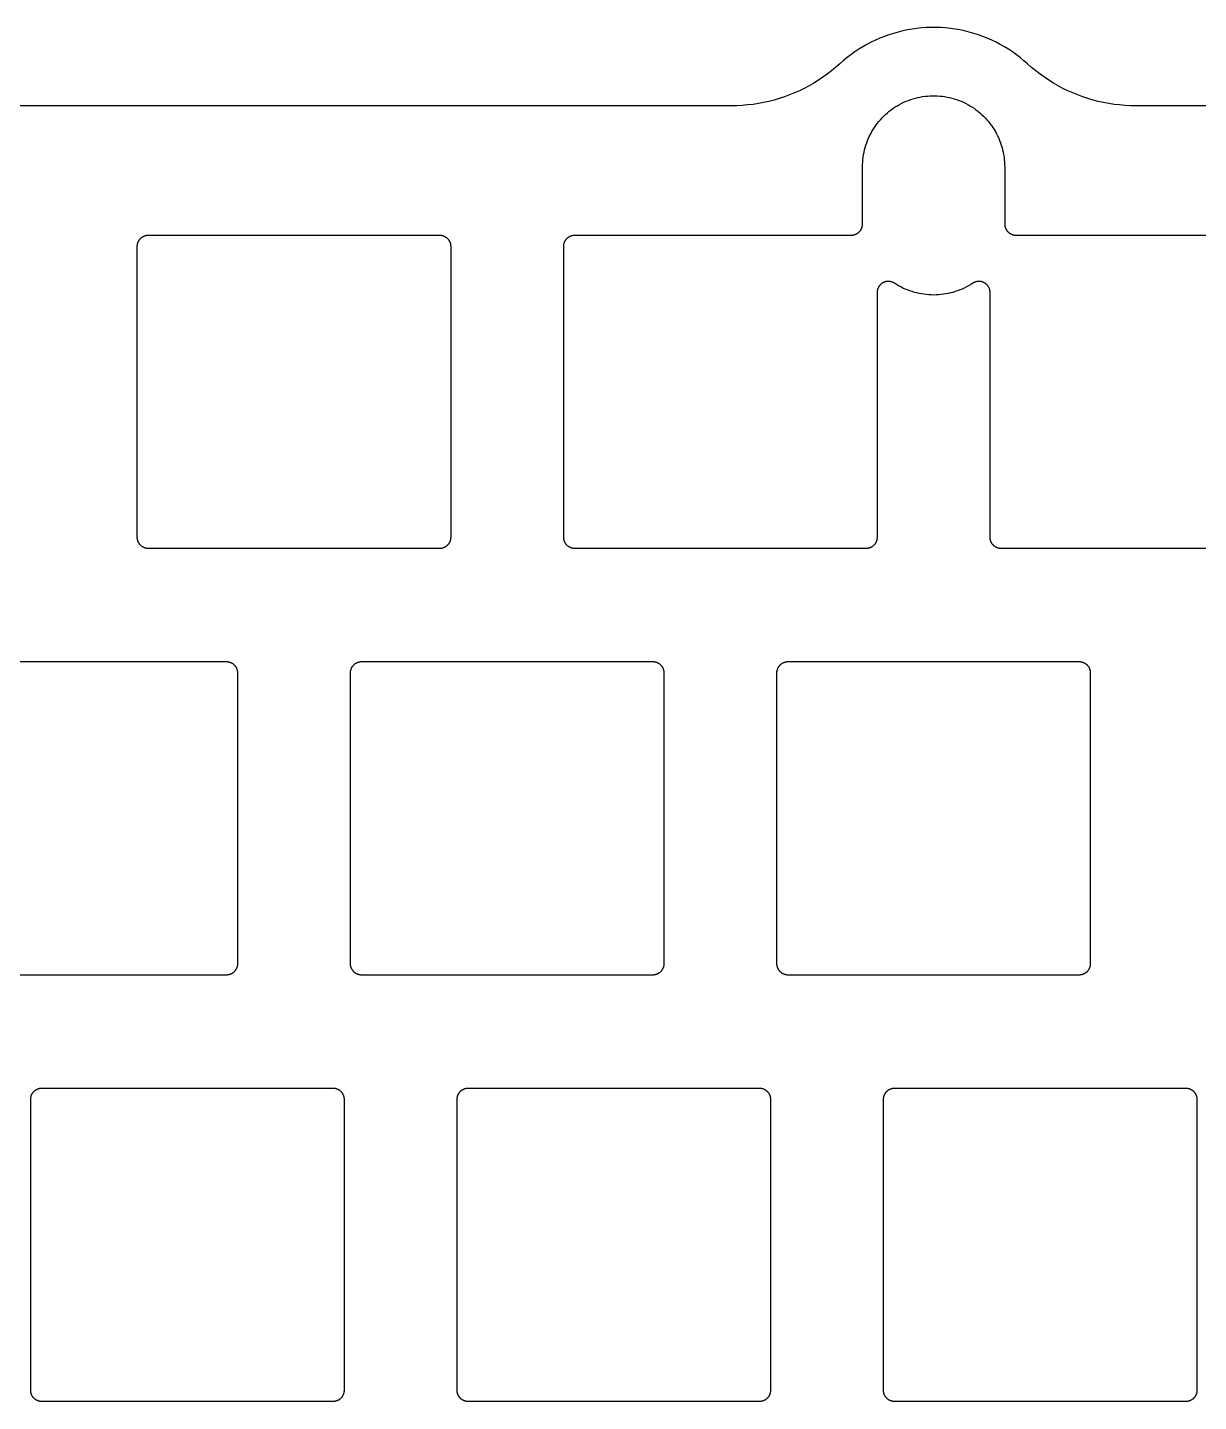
# Model space of a CAD drawing. Header units: millimetres. Extents: x 607 to 893, y -189 to -81.
# Drawn here: x 795.2 to 847.6, y -142.1 to -80.7 of the extents above; entities that cross this region are included whole.
import ezdxf

# ---------------------------------------------------------------- set-up
doc = ezdxf.new("R2010")
doc.units = ezdxf.units.MM
doc.layers.add('Layer 01', color=18, linetype='Continuous', true_color=0x000000)

msp = doc.modelspace()

# ---------------------------------------------------------------- linework, layer by layer
at = {"layer": 'Layer 01'}
for points in [[(839.92, -82.362), (839.76, -82.22), (839.594, -82.084), (839.424, -81.954), (839.25, -81.83), (839.071, -81.712), (838.889, -81.6), (838.702, -81.494), (838.513, -81.395), (838.32, -81.302), (838.124, -81.216), (837.925, -81.137), (837.723, -81.065), (837.519, -81), (837.313, -80.942), (837.105, -80.891), (836.896, -80.847), (836.685, -80.81), (836.473, -80.781), (836.26, -80.759), (836.046, -80.744), (835.832, -80.737), (835.618, -80.737), (835.404, -80.744), (835.19, -80.759), (834.977, -80.781), (834.765, -80.81), (834.554, -80.847), (834.345, -80.891), (834.137, -80.942), (833.931, -81), (833.727, -81.065), (833.525, -81.137), (833.326, -81.216), (833.13, -81.302), (832.937, -81.395), (832.748, -81.494), (832.561, -81.6), (832.379, -81.712), (832.2, -81.83), (832.026, -81.954), (831.856, -82.084), (831.69, -82.22), (831.53, -82.362)], [(831.53, -82.362), (831.349, -82.521), (831.163, -82.674), (830.972, -82.821), (830.776, -82.962), (830.575, -83.096), (830.37, -83.223), (830.161, -83.343), (829.948, -83.456), (829.731, -83.562), (829.511, -83.66), (829.287, -83.751), (829.061, -83.834), (828.832, -83.91), (828.601, -83.978), (828.367, -84.038), (828.132, -84.09), (827.895, -84.135), (827.656, -84.171), (827.417, -84.199), (827.176, -84.219), (826.936, -84.232), (826.694, -84.236)], [(844.756, -84.236), (844.514, -84.232), (844.274, -84.219), (844.033, -84.199), (843.794, -84.171), (843.555, -84.135), (843.318, -84.09), (843.083, -84.038), (842.849, -83.978), (842.618, -83.91), (842.389, -83.834), (842.163, -83.751), (841.939, -83.66), (841.719, -83.562), (841.502, -83.456), (841.289, -83.343), (841.08, -83.223), (840.875, -83.096), (840.674, -82.962), (840.478, -82.821), (840.287, -82.674), (840.101, -82.521), (839.92, -82.362)], [(832.55, -86.961), (832.552, -86.851), (832.558, -86.742), (832.567, -86.632), (832.58, -86.524), (832.597, -86.415), (832.618, -86.308), (832.642, -86.201), (832.67, -86.095), (832.702, -85.99), (832.737, -85.886), (832.776, -85.784), (832.819, -85.683), (832.864, -85.583), (832.914, -85.485), (832.966, -85.389), (833.022, -85.295), (833.081, -85.202), (833.144, -85.112), (833.209, -85.024), (833.277, -84.939), (833.348, -84.855), (833.423, -84.775), (833.499, -84.696), (833.579, -84.621), (833.661, -84.548), (833.745, -84.478), (833.832, -84.412), (833.921, -84.348), (834.013, -84.287), (834.106, -84.23), (834.201, -84.175), (834.298, -84.124), (834.397, -84.077), (834.497, -84.033), (834.599, -83.992), (834.702, -83.955), (834.807, -83.921), (834.912, -83.892), (835.018, -83.865), (835.126, -83.843), (835.234, -83.824), (835.342, -83.809), (835.451, -83.798), (835.561, -83.79), (835.67, -83.786), (835.78, -83.786), (835.889, -83.79), (835.999, -83.798), (836.108, -83.809), (836.216, -83.824), (836.324, -83.843), (836.432, -83.865), (836.538, -83.892), (836.643, -83.921), (836.748, -83.955), (836.851, -83.992), (836.953, -84.033), (837.053, -84.077), (837.152, -84.124), (837.249, -84.175), (837.344, -84.23), (837.437, -84.287), (837.529, -84.348), (837.618, -84.412), (837.705, -84.478), (837.789, -84.548), (837.871, -84.621), (837.951, -84.696), (838.027, -84.775), (838.102, -84.855), (838.173, -84.939), (838.241, -85.024), (838.306, -85.112), (838.369, -85.202), (838.428, -85.295), (838.484, -85.389), (838.536, -85.485), (838.586, -85.583), (838.631, -85.683), (838.674, -85.784), (838.713, -85.886), (838.748, -85.99), (838.78, -86.095), (838.808, -86.201), (838.832, -86.308), (838.853, -86.415), (838.87, -86.524), (838.883, -86.632), (838.892, -86.742), (838.898, -86.851), (838.9, -86.961)], [(826.694, -84.236), (673.306, -84.236)], [(867.6, -84.236), (844.756, -84.236)], [(832.55, -89.511), (832.55, -86.961)], [(838.9, -86.961), (838.9, -89.511)], [(832.05, -90.011), (832.067, -90.01), (832.084, -90.01), (832.101, -90.008), (832.118, -90.006), (832.135, -90.003), (832.152, -90), (832.168, -89.996), (832.185, -89.992), (832.201, -89.987), (832.217, -89.982), (832.233, -89.976), (832.249, -89.969), (832.265, -89.962), (832.28, -89.955), (832.295, -89.947), (832.31, -89.938), (832.324, -89.929), (832.338, -89.919), (832.352, -89.909), (832.366, -89.899), (832.379, -89.888), (832.391, -89.876), (832.404, -89.864), (832.415, -89.852), (832.427, -89.839), (832.438, -89.826), (832.448, -89.813), (832.458, -89.799), (832.468, -89.785), (832.477, -89.77), (832.486, -89.756), (832.494, -89.741), (832.502, -89.725), (832.509, -89.71), (832.515, -89.694), (832.521, -89.678), (832.527, -89.662), (832.531, -89.646), (832.536, -89.629), (832.54, -89.612), (832.543, -89.596), (832.545, -89.579), (832.547, -89.562), (832.549, -89.545), (832.55, -89.528), (832.55, -89.511)], [(838.9, -89.511), (838.9, -89.528), (838.901, -89.546), (838.903, -89.563), (838.905, -89.58), (838.908, -89.598), (838.911, -89.615), (838.915, -89.632), (838.919, -89.649), (838.924, -89.665), (838.93, -89.682), (838.936, -89.698), (838.943, -89.714), (838.951, -89.73), (838.959, -89.745), (838.967, -89.761), (838.976, -89.776), (838.985, -89.79), (838.995, -89.805), (839.006, -89.819), (839.017, -89.832), (839.028, -89.845), (839.04, -89.858), (839.053, -89.87), (839.065, -89.882), (839.079, -89.894), (839.092, -89.905), (839.106, -89.915), (839.12, -89.925), (839.135, -89.935), (839.15, -89.944), (839.165, -89.952), (839.181, -89.96), (839.197, -89.967), (839.213, -89.974), (839.229, -89.981), (839.245, -89.986), (839.262, -89.991), (839.279, -89.996), (839.296, -90), (839.313, -90.003), (839.33, -90.006), (839.348, -90.008), (839.365, -90.009), (839.383, -90.01), (839.4, -90.011)], [(800.15, -90.511), (800.15, -90.494), (800.151, -90.477), (800.153, -90.46), (800.155, -90.443), (800.157, -90.426), (800.16, -90.409), (800.164, -90.392), (800.169, -90.376), (800.173, -90.359), (800.179, -90.343), (800.185, -90.327), (800.191, -90.311), (800.198, -90.296), (800.206, -90.281), (800.214, -90.266), (800.223, -90.251), (800.232, -90.236), (800.242, -90.222), (800.252, -90.209), (800.262, -90.195), (800.273, -90.182), (800.285, -90.169), (800.296, -90.157), (800.309, -90.145), (800.321, -90.134), (800.334, -90.123), (800.348, -90.112), (800.362, -90.102), (800.376, -90.093), (800.39, -90.083), (800.405, -90.075), (800.42, -90.067), (800.435, -90.059), (800.451, -90.052), (800.467, -90.046), (800.483, -90.04), (800.499, -90.034), (800.515, -90.029), (800.532, -90.025), (800.548, -90.021), (800.565, -90.018), (800.582, -90.015), (800.599, -90.013), (800.616, -90.012), (800.633, -90.011), (800.65, -90.011)], [(800.65, -90.011), (813.65, -90.011)], [(813.65, -90.011), (813.667, -90.011), (813.684, -90.012), (813.701, -90.013), (813.718, -90.015), (813.735, -90.018), (813.752, -90.021), (813.768, -90.025), (813.785, -90.029), (813.801, -90.034), (813.817, -90.04), (813.833, -90.046), (813.849, -90.052), (813.865, -90.059), (813.88, -90.067), (813.895, -90.075), (813.91, -90.083), (813.924, -90.093), (813.938, -90.102), (813.952, -90.112), (813.966, -90.123), (813.979, -90.134), (813.991, -90.145), (814.004, -90.157), (814.015, -90.169), (814.027, -90.182), (814.038, -90.195), (814.048, -90.209), (814.058, -90.222), (814.068, -90.236), (814.077, -90.251), (814.086, -90.266), (814.094, -90.281), (814.102, -90.296), (814.109, -90.311), (814.115, -90.327), (814.121, -90.343), (814.127, -90.359), (814.131, -90.376), (814.136, -90.392), (814.14, -90.409), (814.143, -90.426), (814.145, -90.443), (814.147, -90.46), (814.149, -90.477), (814.15, -90.494), (814.15, -90.511)], [(819.2, -90.511), (819.2, -90.494), (819.201, -90.477), (819.203, -90.46), (819.205, -90.443), (819.207, -90.426), (819.21, -90.409), (819.214, -90.392), (819.219, -90.376), (819.223, -90.359), (819.229, -90.343), (819.235, -90.327), (819.241, -90.311), (819.248, -90.296), (819.256, -90.281), (819.264, -90.266), (819.273, -90.251), (819.282, -90.236), (819.292, -90.222), (819.302, -90.209), (819.312, -90.195), (819.323, -90.182), (819.335, -90.169), (819.346, -90.157), (819.359, -90.145), (819.371, -90.134), (819.384, -90.123), (819.398, -90.112), (819.412, -90.102), (819.426, -90.093), (819.44, -90.083), (819.455, -90.075), (819.47, -90.067), (819.485, -90.059), (819.501, -90.052), (819.517, -90.046), (819.533, -90.04), (819.549, -90.034), (819.565, -90.029), (819.582, -90.025), (819.598, -90.021), (819.615, -90.018), (819.632, -90.015), (819.649, -90.013), (819.666, -90.012), (819.683, -90.011), (819.7, -90.011)], [(819.7, -90.011), (832.05, -90.011)], [(839.4, -90.011), (851.75, -90.011)], [(800.15, -103.511), (800.15, -90.511)], [(814.15, -90.511), (814.15, -103.511)], [(819.2, -103.511), (819.2, -90.511)], [(833.976, -92.16), (833.961, -92.151), (833.946, -92.142), (833.931, -92.134), (833.915, -92.126), (833.899, -92.119), (833.883, -92.112), (833.867, -92.106), (833.85, -92.101), (833.834, -92.096), (833.817, -92.091), (833.8, -92.088), (833.783, -92.084), (833.766, -92.082), (833.748, -92.08), (833.731, -92.078), (833.714, -92.078), (833.696, -92.077), (833.679, -92.078), (833.662, -92.079), (833.644, -92.081), (833.627, -92.083), (833.61, -92.086), (833.593, -92.089), (833.576, -92.093), (833.559, -92.098), (833.543, -92.103), (833.526, -92.109), (833.51, -92.115), (833.494, -92.122), (833.479, -92.129), (833.463, -92.137), (833.448, -92.146), (833.433, -92.155), (833.419, -92.164), (833.404, -92.174), (833.391, -92.185), (833.377, -92.196), (833.364, -92.207), (833.351, -92.219), (833.339, -92.231), (833.327, -92.244), (833.316, -92.257), (833.305, -92.271), (833.295, -92.285), (833.285, -92.299), (833.275, -92.314), (833.266, -92.328), (833.258, -92.344), (833.25, -92.359), (833.243, -92.375), (833.236, -92.391), (833.23, -92.407), (833.224, -92.424), (833.219, -92.44), (833.215, -92.457), (833.211, -92.474), (833.208, -92.491), (833.205, -92.508), (833.203, -92.525), (833.201, -92.543), (833.2, -92.56), (833.2, -92.577)], [(833.2, -92.577), (833.2, -103.511)], [(837.474, -92.16), (837.383, -92.219), (837.289, -92.274), (837.193, -92.326), (837.095, -92.375), (836.996, -92.42), (836.896, -92.462), (836.794, -92.5), (836.69, -92.535), (836.586, -92.567), (836.481, -92.594), (836.374, -92.619), (836.267, -92.639), (836.16, -92.656), (836.051, -92.669), (835.943, -92.678), (835.834, -92.684), (835.725, -92.686), (835.616, -92.684), (835.507, -92.678), (835.399, -92.669), (835.29, -92.656), (835.183, -92.639), (835.076, -92.619), (834.969, -92.594), (834.864, -92.567), (834.76, -92.535), (834.656, -92.5), (834.554, -92.462), (834.454, -92.42), (834.355, -92.375), (834.257, -92.326), (834.161, -92.274), (834.067, -92.219), (833.976, -92.16)], [(838.25, -92.577), (838.25, -92.56), (838.249, -92.543), (838.247, -92.525), (838.245, -92.508), (838.242, -92.491), (838.239, -92.474), (838.235, -92.457), (838.231, -92.44), (838.226, -92.424), (838.22, -92.407), (838.214, -92.391), (838.207, -92.375), (838.2, -92.359), (838.192, -92.344), (838.184, -92.328), (838.175, -92.314), (838.165, -92.299), (838.155, -92.285), (838.145, -92.271), (838.134, -92.257), (838.123, -92.244), (838.111, -92.231), (838.099, -92.219), (838.086, -92.207), (838.073, -92.196), (838.059, -92.185), (838.046, -92.174), (838.031, -92.164), (838.017, -92.155), (838.002, -92.146), (837.987, -92.137), (837.971, -92.129), (837.956, -92.122), (837.94, -92.115), (837.924, -92.109), (837.907, -92.103), (837.891, -92.098), (837.874, -92.093), (837.857, -92.089), (837.84, -92.086), (837.823, -92.083), (837.806, -92.081), (837.788, -92.079), (837.771, -92.078), (837.754, -92.077), (837.736, -92.078), (837.719, -92.078), (837.702, -92.08), (837.684, -92.082), (837.667, -92.084), (837.65, -92.088), (837.633, -92.091), (837.616, -92.096), (837.6, -92.101), (837.583, -92.106), (837.567, -92.112), (837.551, -92.119), (837.535, -92.126), (837.519, -92.134), (837.504, -92.142), (837.489, -92.151), (837.474, -92.16)], [(838.25, -103.511), (838.25, -92.577)], [(800.65, -104.011), (800.633, -104.01), (800.616, -104.01), (800.599, -104.008), (800.582, -104.006), (800.565, -104.003), (800.548, -104), (800.532, -103.996), (800.515, -103.992), (800.499, -103.987), (800.483, -103.982), (800.467, -103.976), (800.451, -103.969), (800.435, -103.962), (800.42, -103.955), (800.405, -103.947), (800.39, -103.938), (800.376, -103.929), (800.362, -103.919), (800.348, -103.909), (800.334, -103.899), (800.321, -103.888), (800.309, -103.876), (800.296, -103.864), (800.285, -103.852), (800.273, -103.839), (800.262, -103.826), (800.252, -103.813), (800.242, -103.799), (800.232, -103.785), (800.223, -103.77), (800.214, -103.756), (800.206, -103.741), (800.198, -103.725), (800.191, -103.71), (800.185, -103.694), (800.179, -103.678), (800.173, -103.662), (800.169, -103.646), (800.164, -103.629), (800.16, -103.612), (800.157, -103.596), (800.155, -103.579), (800.153, -103.562), (800.151, -103.545), (800.15, -103.528), (800.15, -103.511)], [(814.15, -103.511), (814.15, -103.528), (814.149, -103.545), (814.147, -103.562), (814.145, -103.579), (814.143, -103.596), (814.14, -103.612), (814.136, -103.629), (814.131, -103.646), (814.127, -103.662), (814.121, -103.678), (814.115, -103.694), (814.109, -103.71), (814.102, -103.725), (814.094, -103.741), (814.086, -103.756), (814.077, -103.77), (814.068, -103.785), (814.058, -103.799), (814.048, -103.813), (814.038, -103.826), (814.027, -103.839), (814.015, -103.852), (814.004, -103.864), (813.991, -103.876), (813.979, -103.888), (813.966, -103.899), (813.952, -103.909), (813.938, -103.919), (813.924, -103.929), (813.91, -103.938), (813.895, -103.947), (813.88, -103.955), (813.865, -103.962), (813.849, -103.969), (813.833, -103.976), (813.817, -103.982), (813.801, -103.987), (813.785, -103.992), (813.768, -103.996), (813.752, -104), (813.735, -104.003), (813.718, -104.006), (813.701, -104.008), (813.684, -104.01), (813.667, -104.01), (813.65, -104.011)], [(819.7, -104.011), (819.683, -104.01), (819.666, -104.01), (819.649, -104.008), (819.632, -104.006), (819.615, -104.003), (819.598, -104), (819.582, -103.996), (819.565, -103.992), (819.549, -103.987), (819.533, -103.982), (819.517, -103.976), (819.501, -103.969), (819.485, -103.962), (819.47, -103.955), (819.455, -103.947), (819.44, -103.938), (819.426, -103.929), (819.412, -103.919), (819.398, -103.909), (819.384, -103.899), (819.371, -103.888), (819.359, -103.876), (819.346, -103.864), (819.335, -103.852), (819.323, -103.839), (819.312, -103.826), (819.302, -103.813), (819.292, -103.799), (819.282, -103.785), (819.273, -103.77), (819.264, -103.756), (819.256, -103.741), (819.248, -103.725), (819.241, -103.71), (819.235, -103.694), (819.229, -103.678), (819.223, -103.662), (819.219, -103.646), (819.214, -103.629), (819.21, -103.612), (819.207, -103.596), (819.205, -103.579), (819.203, -103.562), (819.201, -103.545), (819.2, -103.528), (819.2, -103.511)], [(833.2, -103.511), (833.2, -103.528), (833.199, -103.545), (833.197, -103.562), (833.195, -103.579), (833.193, -103.596), (833.19, -103.612), (833.186, -103.629), (833.181, -103.646), (833.177, -103.662), (833.171, -103.678), (833.165, -103.694), (833.159, -103.71), (833.152, -103.725), (833.144, -103.741), (833.136, -103.756), (833.127, -103.77), (833.118, -103.785), (833.108, -103.799), (833.098, -103.813), (833.088, -103.826), (833.077, -103.839), (833.065, -103.852), (833.054, -103.864), (833.041, -103.876), (833.029, -103.888), (833.016, -103.899), (833.002, -103.909), (832.988, -103.919), (832.974, -103.929), (832.96, -103.938), (832.945, -103.947), (832.93, -103.955), (832.915, -103.962), (832.899, -103.969), (832.883, -103.976), (832.867, -103.982), (832.851, -103.987), (832.835, -103.992), (832.818, -103.996), (832.802, -104), (832.785, -104.003), (832.768, -104.006), (832.751, -104.008), (832.734, -104.01), (832.717, -104.01), (832.7, -104.011)], [(838.75, -104.011), (838.733, -104.01), (838.716, -104.01), (838.699, -104.008), (838.682, -104.006), (838.665, -104.003), (838.648, -104), (838.632, -103.996), (838.615, -103.992), (838.599, -103.987), (838.583, -103.982), (838.567, -103.976), (838.551, -103.969), (838.535, -103.962), (838.52, -103.955), (838.505, -103.947), (838.49, -103.938), (838.476, -103.929), (838.462, -103.919), (838.448, -103.909), (838.434, -103.899), (838.421, -103.888), (838.409, -103.876), (838.396, -103.864), (838.385, -103.852), (838.373, -103.839), (838.362, -103.826), (838.352, -103.813), (838.342, -103.799), (838.332, -103.785), (838.323, -103.77), (838.314, -103.756), (838.306, -103.741), (838.298, -103.725), (838.291, -103.71), (838.285, -103.694), (838.279, -103.678), (838.273, -103.662), (838.269, -103.646), (838.264, -103.629), (838.26, -103.612), (838.257, -103.596), (838.255, -103.579), (838.253, -103.562), (838.251, -103.545), (838.25, -103.528), (838.25, -103.511)], [(813.65, -104.011), (800.65, -104.011)], [(832.7, -104.011), (819.7, -104.011)], [(851.75, -104.011), (838.75, -104.011)], [(791.125, -109.061), (804.125, -109.061)], [(804.125, -109.061), (804.142, -109.061), (804.159, -109.062), (804.176, -109.063), (804.193, -109.065), (804.21, -109.068), (804.227, -109.071), (804.243, -109.075), (804.26, -109.079), (804.276, -109.084), (804.292, -109.09), (804.308, -109.096), (804.324, -109.102), (804.34, -109.109), (804.355, -109.117), (804.37, -109.125), (804.385, -109.133), (804.399, -109.143), (804.413, -109.152), (804.427, -109.162), (804.441, -109.173), (804.454, -109.184), (804.466, -109.195), (804.479, -109.207), (804.49, -109.219), (804.502, -109.232), (804.513, -109.245), (804.523, -109.259), (804.533, -109.272), (804.543, -109.286), (804.552, -109.301), (804.561, -109.316), (804.569, -109.331), (804.577, -109.346), (804.584, -109.361), (804.59, -109.377), (804.596, -109.393), (804.602, -109.409), (804.606, -109.426), (804.611, -109.442), (804.615, -109.459), (804.618, -109.476), (804.62, -109.493), (804.622, -109.51), (804.624, -109.527), (804.625, -109.544), (804.625, -109.561)], [(809.675, -109.561), (809.675, -109.544), (809.676, -109.527), (809.678, -109.51), (809.68, -109.493), (809.682, -109.476), (809.685, -109.459), (809.689, -109.442), (809.694, -109.426), (809.698, -109.409), (809.704, -109.393), (809.71, -109.377), (809.716, -109.361), (809.723, -109.346), (809.731, -109.331), (809.739, -109.316), (809.748, -109.301), (809.757, -109.286), (809.767, -109.272), (809.777, -109.259), (809.787, -109.245), (809.798, -109.232), (809.81, -109.219), (809.821, -109.207), (809.834, -109.195), (809.846, -109.184), (809.859, -109.173), (809.873, -109.162), (809.887, -109.152), (809.901, -109.143), (809.915, -109.133), (809.93, -109.125), (809.945, -109.117), (809.96, -109.109), (809.976, -109.102), (809.992, -109.096), (810.008, -109.09), (810.024, -109.084), (810.04, -109.079), (810.057, -109.075), (810.073, -109.071), (810.09, -109.068), (810.107, -109.065), (810.124, -109.063), (810.141, -109.062), (810.158, -109.061), (810.175, -109.061)], [(810.175, -109.061), (823.175, -109.061)], [(823.175, -109.061), (823.192, -109.061), (823.209, -109.062), (823.226, -109.063), (823.243, -109.065), (823.26, -109.068), (823.277, -109.071), (823.293, -109.075), (823.31, -109.079), (823.326, -109.084), (823.342, -109.09), (823.358, -109.096), (823.374, -109.102), (823.39, -109.109), (823.405, -109.117), (823.42, -109.125), (823.435, -109.133), (823.449, -109.143), (823.463, -109.152), (823.477, -109.162), (823.491, -109.173), (823.504, -109.184), (823.516, -109.195), (823.529, -109.207), (823.54, -109.219), (823.552, -109.232), (823.563, -109.245), (823.573, -109.259), (823.583, -109.272), (823.593, -109.286), (823.602, -109.301), (823.611, -109.316), (823.619, -109.331), (823.627, -109.346), (823.634, -109.361), (823.64, -109.377), (823.646, -109.393), (823.652, -109.409), (823.656, -109.426), (823.661, -109.442), (823.665, -109.459), (823.668, -109.476), (823.67, -109.493), (823.672, -109.51), (823.674, -109.527), (823.675, -109.544), (823.675, -109.561)], [(828.725, -109.561), (828.725, -109.544), (828.726, -109.527), (828.728, -109.51), (828.73, -109.493), (828.732, -109.476), (828.735, -109.459), (828.739, -109.442), (828.744, -109.426), (828.748, -109.409), (828.754, -109.393), (828.76, -109.377), (828.766, -109.361), (828.773, -109.346), (828.781, -109.331), (828.789, -109.316), (828.798, -109.301), (828.807, -109.286), (828.817, -109.272), (828.827, -109.259), (828.837, -109.245), (828.848, -109.232), (828.86, -109.219), (828.871, -109.207), (828.884, -109.195), (828.896, -109.184), (828.909, -109.173), (828.923, -109.162), (828.937, -109.152), (828.951, -109.143), (828.965, -109.133), (828.98, -109.125), (828.995, -109.117), (829.01, -109.109), (829.026, -109.102), (829.042, -109.096), (829.058, -109.09), (829.074, -109.084), (829.09, -109.079), (829.107, -109.075), (829.123, -109.071), (829.14, -109.068), (829.157, -109.065), (829.174, -109.063), (829.191, -109.062), (829.208, -109.061), (829.225, -109.061)], [(829.225, -109.061), (842.225, -109.061)], [(842.225, -109.061), (842.242, -109.061), (842.259, -109.062), (842.276, -109.063), (842.293, -109.065), (842.31, -109.068), (842.327, -109.071), (842.343, -109.075), (842.36, -109.079), (842.376, -109.084), (842.392, -109.09), (842.408, -109.096), (842.424, -109.102), (842.44, -109.109), (842.455, -109.117), (842.47, -109.125), (842.485, -109.133), (842.499, -109.143), (842.513, -109.152), (842.527, -109.162), (842.541, -109.173), (842.554, -109.184), (842.566, -109.195), (842.579, -109.207), (842.59, -109.219), (842.602, -109.232), (842.613, -109.245), (842.623, -109.259), (842.633, -109.272), (842.643, -109.286), (842.652, -109.301), (842.661, -109.316), (842.669, -109.331), (842.677, -109.346), (842.684, -109.361), (842.69, -109.377), (842.696, -109.393), (842.702, -109.409), (842.706, -109.426), (842.711, -109.442), (842.715, -109.459), (842.718, -109.476), (842.72, -109.493), (842.722, -109.51), (842.724, -109.527), (842.725, -109.544), (842.725, -109.561)], [(804.625, -109.561), (804.625, -122.561)], [(809.675, -122.561), (809.675, -109.561)], [(823.675, -109.561), (823.675, -122.561)], [(828.725, -122.561), (828.725, -109.561)], [(842.725, -109.561), (842.725, -122.561)], [(804.625, -122.561), (804.625, -122.578), (804.624, -122.595), (804.622, -122.612), (804.62, -122.629), (804.618, -122.646), (804.615, -122.662), (804.611, -122.679), (804.606, -122.696), (804.602, -122.712), (804.596, -122.728), (804.59, -122.744), (804.584, -122.76), (804.577, -122.775), (804.569, -122.791), (804.561, -122.806), (804.552, -122.82), (804.543, -122.835), (804.533, -122.849), (804.523, -122.863), (804.513, -122.876), (804.502, -122.889), (804.49, -122.902), (804.479, -122.914), (804.466, -122.926), (804.454, -122.938), (804.441, -122.949), (804.427, -122.959), (804.413, -122.969), (804.399, -122.979), (804.385, -122.988), (804.37, -122.997), (804.355, -123.005), (804.34, -123.012), (804.324, -123.019), (804.308, -123.026), (804.292, -123.032), (804.276, -123.037), (804.26, -123.042), (804.243, -123.046), (804.227, -123.05), (804.21, -123.053), (804.193, -123.056), (804.176, -123.058), (804.159, -123.06), (804.142, -123.06), (804.125, -123.061)], [(810.175, -123.061), (810.158, -123.06), (810.141, -123.06), (810.124, -123.058), (810.107, -123.056), (810.09, -123.053), (810.073, -123.05), (810.057, -123.046), (810.04, -123.042), (810.024, -123.037), (810.008, -123.032), (809.992, -123.026), (809.976, -123.019), (809.96, -123.012), (809.945, -123.005), (809.93, -122.997), (809.915, -122.988), (809.901, -122.979), (809.887, -122.969), (809.873, -122.959), (809.859, -122.949), (809.846, -122.938), (809.834, -122.926), (809.821, -122.914), (809.81, -122.902), (809.798, -122.889), (809.787, -122.876), (809.777, -122.863), (809.767, -122.849), (809.757, -122.835), (809.748, -122.82), (809.739, -122.806), (809.731, -122.791), (809.723, -122.775), (809.716, -122.76), (809.71, -122.744), (809.704, -122.728), (809.698, -122.712), (809.694, -122.696), (809.689, -122.679), (809.685, -122.662), (809.682, -122.646), (809.68, -122.629), (809.678, -122.612), (809.676, -122.595), (809.675, -122.578), (809.675, -122.561)], [(823.675, -122.561), (823.675, -122.578), (823.674, -122.595), (823.672, -122.612), (823.67, -122.629), (823.668, -122.646), (823.665, -122.662), (823.661, -122.679), (823.656, -122.696), (823.652, -122.712), (823.646, -122.728), (823.64, -122.744), (823.634, -122.76), (823.627, -122.775), (823.619, -122.791), (823.611, -122.806), (823.602, -122.82), (823.593, -122.835), (823.583, -122.849), (823.573, -122.863), (823.563, -122.876), (823.552, -122.889), (823.54, -122.902), (823.529, -122.914), (823.516, -122.926), (823.504, -122.938), (823.491, -122.949), (823.477, -122.959), (823.463, -122.969), (823.449, -122.979), (823.435, -122.988), (823.42, -122.997), (823.405, -123.005), (823.39, -123.012), (823.374, -123.019), (823.358, -123.026), (823.342, -123.032), (823.326, -123.037), (823.31, -123.042), (823.293, -123.046), (823.277, -123.05), (823.26, -123.053), (823.243, -123.056), (823.226, -123.058), (823.209, -123.06), (823.192, -123.06), (823.175, -123.061)], [(829.225, -123.061), (829.208, -123.06), (829.191, -123.06), (829.174, -123.058), (829.157, -123.056), (829.14, -123.053), (829.123, -123.05), (829.107, -123.046), (829.09, -123.042), (829.074, -123.037), (829.058, -123.032), (829.042, -123.026), (829.026, -123.019), (829.01, -123.012), (828.995, -123.005), (828.98, -122.997), (828.965, -122.988), (828.951, -122.979), (828.937, -122.969), (828.923, -122.959), (828.909, -122.949), (828.896, -122.938), (828.884, -122.926), (828.871, -122.914), (828.86, -122.902), (828.848, -122.889), (828.837, -122.876), (828.827, -122.863), (828.817, -122.849), (828.807, -122.835), (828.798, -122.82), (828.789, -122.806), (828.781, -122.791), (828.773, -122.775), (828.766, -122.76), (828.76, -122.744), (828.754, -122.728), (828.748, -122.712), (828.744, -122.696), (828.739, -122.679), (828.735, -122.662), (828.732, -122.646), (828.73, -122.629), (828.728, -122.612), (828.726, -122.595), (828.725, -122.578), (828.725, -122.561)], [(842.725, -122.561), (842.725, -122.578), (842.724, -122.595), (842.722, -122.612), (842.72, -122.629), (842.718, -122.646), (842.715, -122.662), (842.711, -122.679), (842.706, -122.696), (842.702, -122.712), (842.696, -122.728), (842.69, -122.744), (842.684, -122.76), (842.677, -122.775), (842.669, -122.791), (842.661, -122.806), (842.652, -122.82), (842.643, -122.835), (842.633, -122.849), (842.623, -122.863), (842.613, -122.876), (842.602, -122.889), (842.59, -122.902), (842.579, -122.914), (842.566, -122.926), (842.554, -122.938), (842.541, -122.949), (842.527, -122.959), (842.513, -122.969), (842.499, -122.979), (842.485, -122.988), (842.47, -122.997), (842.455, -123.005), (842.44, -123.012), (842.424, -123.019), (842.408, -123.026), (842.392, -123.032), (842.376, -123.037), (842.36, -123.042), (842.343, -123.046), (842.327, -123.05), (842.31, -123.053), (842.293, -123.056), (842.276, -123.058), (842.259, -123.06), (842.242, -123.06), (842.225, -123.061)], [(804.125, -123.061), (791.125, -123.061)], [(823.175, -123.061), (810.175, -123.061)], [(842.225, -123.061), (829.225, -123.061)], [(795.388, -128.611), (795.388, -128.594), (795.389, -128.577), (795.39, -128.56), (795.392, -128.543), (795.395, -128.526), (795.398, -128.509), (795.402, -128.492), (795.406, -128.476), (795.411, -128.459), (795.416, -128.443), (795.422, -128.427), (795.429, -128.411), (795.436, -128.396), (795.444, -128.381), (795.452, -128.366), (795.46, -128.351), (795.469, -128.336), (795.479, -128.322), (795.489, -128.309), (795.5, -128.295), (795.511, -128.282), (795.522, -128.269), (795.534, -128.257), (795.546, -128.245), (795.559, -128.234), (795.572, -128.223), (795.585, -128.212), (795.599, -128.202), (795.613, -128.193), (795.628, -128.183), (795.642, -128.175), (795.657, -128.167), (795.673, -128.159), (795.688, -128.152), (795.704, -128.146), (795.72, -128.14), (795.736, -128.134), (795.753, -128.129), (795.769, -128.125), (795.786, -128.121), (795.803, -128.118), (795.819, -128.115), (795.836, -128.113), (795.853, -128.112), (795.87, -128.111), (795.888, -128.111)], [(795.888, -128.111), (808.888, -128.111)], [(808.888, -128.111), (808.905, -128.111), (808.922, -128.112), (808.939, -128.113), (808.956, -128.115), (808.972, -128.118), (808.989, -128.121), (809.006, -128.125), (809.022, -128.129), (809.039, -128.134), (809.055, -128.14), (809.071, -128.146), (809.087, -128.152), (809.102, -128.159), (809.118, -128.167), (809.133, -128.175), (809.147, -128.183), (809.162, -128.193), (809.176, -128.202), (809.19, -128.212), (809.203, -128.223), (809.216, -128.234), (809.229, -128.245), (809.241, -128.257), (809.253, -128.269), (809.264, -128.282), (809.275, -128.295), (809.286, -128.309), (809.296, -128.322), (809.306, -128.336), (809.315, -128.351), (809.323, -128.366), (809.331, -128.381), (809.339, -128.396), (809.346, -128.411), (809.353, -128.427), (809.359, -128.443), (809.364, -128.459), (809.369, -128.476), (809.373, -128.492), (809.377, -128.509), (809.38, -128.526), (809.383, -128.543), (809.385, -128.56), (809.386, -128.577), (809.387, -128.594), (809.387, -128.611)], [(814.437, -128.611), (814.438, -128.594), (814.439, -128.577), (814.44, -128.56), (814.442, -128.543), (814.445, -128.526), (814.448, -128.509), (814.452, -128.492), (814.456, -128.476), (814.461, -128.459), (814.466, -128.443), (814.472, -128.427), (814.479, -128.411), (814.486, -128.396), (814.494, -128.381), (814.502, -128.366), (814.51, -128.351), (814.519, -128.336), (814.529, -128.322), (814.539, -128.309), (814.55, -128.295), (814.561, -128.282), (814.572, -128.269), (814.584, -128.257), (814.596, -128.245), (814.609, -128.234), (814.622, -128.223), (814.635, -128.212), (814.649, -128.202), (814.663, -128.193), (814.678, -128.183), (814.692, -128.175), (814.707, -128.167), (814.723, -128.159), (814.738, -128.152), (814.754, -128.146), (814.77, -128.14), (814.786, -128.134), (814.803, -128.129), (814.819, -128.125), (814.836, -128.121), (814.853, -128.118), (814.869, -128.115), (814.886, -128.113), (814.903, -128.112), (814.92, -128.111), (814.938, -128.111)], [(814.938, -128.111), (827.938, -128.111)], [(827.938, -128.111), (827.955, -128.111), (827.972, -128.112), (827.989, -128.113), (828.006, -128.115), (828.022, -128.118), (828.039, -128.121), (828.056, -128.125), (828.072, -128.129), (828.089, -128.134), (828.105, -128.14), (828.121, -128.146), (828.137, -128.152), (828.152, -128.159), (828.168, -128.167), (828.183, -128.175), (828.197, -128.183), (828.212, -128.193), (828.226, -128.202), (828.24, -128.212), (828.253, -128.223), (828.266, -128.234), (828.279, -128.245), (828.291, -128.257), (828.303, -128.269), (828.314, -128.282), (828.325, -128.295), (828.336, -128.309), (828.346, -128.322), (828.356, -128.336), (828.365, -128.351), (828.373, -128.366), (828.381, -128.381), (828.389, -128.396), (828.396, -128.411), (828.403, -128.427), (828.409, -128.443), (828.414, -128.459), (828.419, -128.476), (828.423, -128.492), (828.427, -128.509), (828.43, -128.526), (828.433, -128.543), (828.435, -128.56), (828.436, -128.577), (828.437, -128.594), (828.438, -128.611)], [(833.487, -128.611), (833.488, -128.594), (833.489, -128.577), (833.49, -128.56), (833.492, -128.543), (833.495, -128.526), (833.498, -128.509), (833.502, -128.492), (833.506, -128.476), (833.511, -128.459), (833.516, -128.443), (833.522, -128.427), (833.529, -128.411), (833.536, -128.396), (833.544, -128.381), (833.552, -128.366), (833.56, -128.351), (833.569, -128.336), (833.579, -128.322), (833.589, -128.309), (833.6, -128.295), (833.611, -128.282), (833.622, -128.269), (833.634, -128.257), (833.646, -128.245), (833.659, -128.234), (833.672, -128.223), (833.685, -128.212), (833.699, -128.202), (833.713, -128.193), (833.728, -128.183), (833.742, -128.175), (833.757, -128.167), (833.773, -128.159), (833.788, -128.152), (833.804, -128.146), (833.82, -128.14), (833.836, -128.134), (833.853, -128.129), (833.869, -128.125), (833.886, -128.121), (833.903, -128.118), (833.919, -128.115), (833.936, -128.113), (833.953, -128.112), (833.97, -128.111), (833.987, -128.111)], [(833.987, -128.111), (846.987, -128.111)], [(846.987, -128.111), (847.005, -128.111), (847.022, -128.112), (847.039, -128.113), (847.056, -128.115), (847.072, -128.118), (847.089, -128.121), (847.106, -128.125), (847.122, -128.129), (847.139, -128.134), (847.155, -128.14), (847.171, -128.146), (847.187, -128.152), (847.202, -128.159), (847.218, -128.167), (847.233, -128.175), (847.247, -128.183), (847.262, -128.193), (847.276, -128.202), (847.29, -128.212), (847.303, -128.223), (847.316, -128.234), (847.329, -128.245), (847.341, -128.257), (847.353, -128.269), (847.364, -128.282), (847.375, -128.295), (847.386, -128.309), (847.396, -128.322), (847.406, -128.336), (847.415, -128.351), (847.423, -128.366), (847.431, -128.381), (847.439, -128.396), (847.446, -128.411), (847.453, -128.427), (847.459, -128.443), (847.464, -128.459), (847.469, -128.476), (847.473, -128.492), (847.477, -128.509), (847.48, -128.526), (847.483, -128.543), (847.485, -128.56), (847.486, -128.577), (847.487, -128.594), (847.487, -128.611)], [(795.388, -141.611), (795.388, -128.611)], [(809.387, -128.611), (809.387, -141.611)], [(814.437, -141.611), (814.437, -128.611)], [(828.438, -128.611), (828.438, -141.611)], [(833.487, -141.611), (833.487, -128.611)], [(847.487, -128.611), (847.487, -141.611)], [(795.888, -142.111), (795.87, -142.11), (795.853, -142.11), (795.836, -142.108), (795.819, -142.106), (795.803, -142.103), (795.786, -142.1), (795.769, -142.096), (795.753, -142.092), (795.736, -142.087), (795.72, -142.082), (795.704, -142.076), (795.688, -142.069), (795.673, -142.062), (795.657, -142.055), (795.642, -142.047), (795.628, -142.038), (795.613, -142.029), (795.599, -142.019), (795.585, -142.009), (795.572, -141.999), (795.559, -141.988), (795.546, -141.976), (795.534, -141.964), (795.522, -141.952), (795.511, -141.939), (795.5, -141.926), (795.489, -141.913), (795.479, -141.899), (795.469, -141.885), (795.46, -141.87), (795.452, -141.856), (795.444, -141.841), (795.436, -141.825), (795.429, -141.81), (795.422, -141.794), (795.416, -141.778), (795.411, -141.762), (795.406, -141.746), (795.402, -141.729), (795.398, -141.712), (795.395, -141.696), (795.392, -141.679), (795.39, -141.662), (795.389, -141.645), (795.388, -141.628), (795.388, -141.611)], [(809.387, -141.611), (809.387, -141.628), (809.386, -141.645), (809.385, -141.662), (809.383, -141.679), (809.38, -141.696), (809.377, -141.712), (809.373, -141.729), (809.369, -141.746), (809.364, -141.762), (809.359, -141.778), (809.353, -141.794), (809.346, -141.81), (809.339, -141.825), (809.331, -141.841), (809.323, -141.856), (809.315, -141.87), (809.306, -141.885), (809.296, -141.899), (809.286, -141.913), (809.275, -141.926), (809.264, -141.939), (809.253, -141.952), (809.241, -141.964), (809.229, -141.976), (809.216, -141.988), (809.203, -141.999), (809.19, -142.009), (809.176, -142.019), (809.162, -142.029), (809.147, -142.038), (809.133, -142.047), (809.118, -142.055), (809.102, -142.062), (809.087, -142.069), (809.071, -142.076), (809.055, -142.082), (809.039, -142.087), (809.022, -142.092), (809.006, -142.096), (808.989, -142.1), (808.972, -142.103), (808.956, -142.106), (808.939, -142.108), (808.922, -142.11), (808.905, -142.11), (808.888, -142.111)], [(814.938, -142.111), (814.92, -142.11), (814.903, -142.11), (814.886, -142.108), (814.869, -142.106), (814.853, -142.103), (814.836, -142.1), (814.819, -142.096), (814.803, -142.092), (814.786, -142.087), (814.77, -142.082), (814.754, -142.076), (814.738, -142.069), (814.723, -142.062), (814.707, -142.055), (814.692, -142.047), (814.678, -142.038), (814.663, -142.029), (814.649, -142.019), (814.635, -142.009), (814.622, -141.999), (814.609, -141.988), (814.596, -141.976), (814.584, -141.964), (814.572, -141.952), (814.561, -141.939), (814.55, -141.926), (814.539, -141.913), (814.529, -141.899), (814.519, -141.885), (814.51, -141.87), (814.502, -141.856), (814.494, -141.841), (814.486, -141.825), (814.479, -141.81), (814.472, -141.794), (814.466, -141.778), (814.461, -141.762), (814.456, -141.746), (814.452, -141.729), (814.448, -141.712), (814.445, -141.696), (814.442, -141.679), (814.44, -141.662), (814.439, -141.645), (814.438, -141.628), (814.437, -141.611)], [(828.438, -141.611), (828.437, -141.628), (828.436, -141.645), (828.435, -141.662), (828.433, -141.679), (828.43, -141.696), (828.427, -141.712), (828.423, -141.729), (828.419, -141.746), (828.414, -141.762), (828.409, -141.778), (828.403, -141.794), (828.396, -141.81), (828.389, -141.825), (828.381, -141.841), (828.373, -141.856), (828.365, -141.87), (828.356, -141.885), (828.346, -141.899), (828.336, -141.913), (828.325, -141.926), (828.314, -141.939), (828.303, -141.952), (828.291, -141.964), (828.279, -141.976), (828.266, -141.988), (828.253, -141.999), (828.24, -142.009), (828.226, -142.019), (828.212, -142.029), (828.197, -142.038), (828.183, -142.047), (828.168, -142.055), (828.152, -142.062), (828.137, -142.069), (828.121, -142.076), (828.105, -142.082), (828.089, -142.087), (828.072, -142.092), (828.056, -142.096), (828.039, -142.1), (828.022, -142.103), (828.006, -142.106), (827.989, -142.108), (827.972, -142.11), (827.955, -142.11), (827.938, -142.111)], [(833.987, -142.111), (833.97, -142.11), (833.953, -142.11), (833.936, -142.108), (833.919, -142.106), (833.903, -142.103), (833.886, -142.1), (833.869, -142.096), (833.853, -142.092), (833.836, -142.087), (833.82, -142.082), (833.804, -142.076), (833.788, -142.069), (833.773, -142.062), (833.757, -142.055), (833.742, -142.047), (833.728, -142.038), (833.713, -142.029), (833.699, -142.019), (833.685, -142.009), (833.672, -141.999), (833.659, -141.988), (833.646, -141.976), (833.634, -141.964), (833.622, -141.952), (833.611, -141.939), (833.6, -141.926), (833.589, -141.913), (833.579, -141.899), (833.569, -141.885), (833.56, -141.87), (833.552, -141.856), (833.544, -141.841), (833.536, -141.825), (833.529, -141.81), (833.522, -141.794), (833.516, -141.778), (833.511, -141.762), (833.506, -141.746), (833.502, -141.729), (833.498, -141.712), (833.495, -141.696), (833.492, -141.679), (833.49, -141.662), (833.489, -141.645), (833.488, -141.628), (833.487, -141.611)], [(847.487, -141.611), (847.487, -141.628), (847.486, -141.645), (847.485, -141.662), (847.483, -141.679), (847.48, -141.696), (847.477, -141.712), (847.473, -141.729), (847.469, -141.746), (847.464, -141.762), (847.459, -141.778), (847.453, -141.794), (847.446, -141.81), (847.439, -141.825), (847.431, -141.841), (847.423, -141.856), (847.415, -141.87), (847.406, -141.885), (847.396, -141.899), (847.386, -141.913), (847.375, -141.926), (847.364, -141.939), (847.353, -141.952), (847.341, -141.964), (847.329, -141.976), (847.316, -141.988), (847.303, -141.999), (847.29, -142.009), (847.276, -142.019), (847.262, -142.029), (847.247, -142.038), (847.233, -142.047), (847.218, -142.055), (847.202, -142.062), (847.187, -142.069), (847.171, -142.076), (847.155, -142.082), (847.139, -142.087), (847.122, -142.092), (847.106, -142.096), (847.089, -142.1), (847.072, -142.103), (847.056, -142.106), (847.039, -142.108), (847.022, -142.11), (847.005, -142.11), (846.987, -142.111)], [(808.888, -142.111), (795.888, -142.111)], [(827.938, -142.111), (814.938, -142.111)], [(846.987, -142.111), (833.987, -142.111)]]:
    msp.add_lwpolyline(points, dxfattribs=at)

doc.saveas('drawing.dxf')
